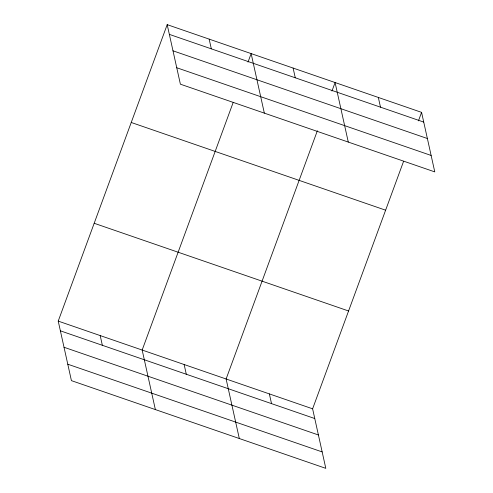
<?xml version="1.0" encoding="UTF-8"?>
<svg xmlns="http://www.w3.org/2000/svg" width="493" height="493" viewBox="0 0 493 493"><rect width="100%" height="100%" fill="white"/><g stroke="black" fill="none" stroke-linecap="round" stroke-linejoin="round"><path stroke-width="0.74" d="M403.601 161.273L312.611 408.814L325.805 468.35L71.423 380.639L58.223 321.109L167.195 24.65L421.577 112.361L434.777 171.891L180.389 84.186L167.195 24.65M233.158 102.507L142.169 350.048L155.369 409.584M248.016 62.1L251.14 53.595L264.34 113.131M317.369 130.744L226.114 378.994L239.315 438.53M331.962 91.045L335.086 82.541L348.286 142.07M418.452 120.865L421.577 112.361M169.345 34.374L423.733 122.079M172.994 50.81L427.382 138.521M176.747 67.744L431.135 155.455M131.23 122.48L385.618 210.191M94.181 223.274L348.569 310.984M58.223 321.109L312.611 408.814M60.38 330.828L314.762 418.539M64.022 347.269L318.41 434.974M67.775 364.204L322.163 451.915M378.334 97.448L380.491 107.172M293.113 68.065L295.27 77.789M209.168 39.12L211.324 48.844M269.363 393.907L271.52 403.625M184.142 364.524L186.299 374.242M100.196 335.579L102.353 345.303"/></g></svg>
